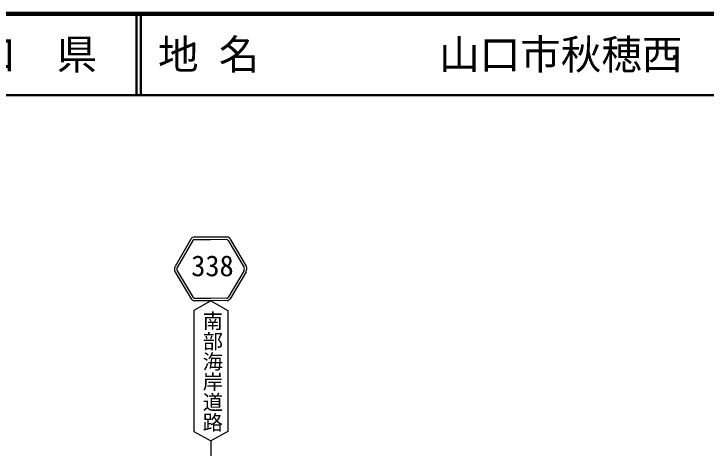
# Model space of a CAD drawing. Units: millimetres, scale not verified. Extents: x 40000 to 680000, y 20000 to 380000.
# Drawn here: x 352614 to 437942, y 326503 to 380000 of the extents above; entities that cross this region are included whole.
import ezdxf
from ezdxf.enums import TextEntityAlignment as Align

# ---------------------------------------------------------------- set-up
doc = ezdxf.new("R2010")
doc.units = ezdxf.units.MM
doc.header["$LTSCALE"] = 1000
for name, color, linetype, lineweight in [('M-STR-STRC', 7, 'Continuous', 25), ('M-TTL', 2, 'Continuous', 140), ('M-TTL-LINE', 7, 'Continuous', 50)]:
    doc.layers.add(name, color=color, linetype=linetype, lineweight=lineweight)
doc.layers.add('M-TTL-TXT', color=7, linetype='Continuous')
doc.styles.add('@ＭＳ ゴシック', font='')
doc.styles.add('ＭＳ ゴシック', font='')
doc.styles.get('@ＭＳ ゴシック').set_extended_font_data('@MS Gothic')
doc.styles.get('ＭＳ ゴシック').set_extended_font_data('MS Gothic')

msp = doc.modelspace()

# ---------------------------------------------------------------- linework, layer by layer
at = {"layer": 'M-STR-STRC'}
for p, q in [((374411, 352230), (372480, 348888)), ((374671, 352080), (372740, 348738)), ((379029, 352098), (380987, 348772)), ((379287, 352250), (381246, 348924)), ((372489, 348200), (374469, 344893)), ((372746, 348354), (374726, 345047)), ((380984, 348388), (379031, 345065)), ((381242, 348236), (379290, 344913)), ((376882, 327392), (376882, 324536))]:
    msp.add_line(p, q, dxfattribs=at)
for points in [[(378912, 352500), (376848, 352483), (374784, 352483)], [(378879, 352200), (376851, 352183), (374820, 352183)], [(378875, 344974), (376879, 344957), (374884, 344957)], [(376882, 344657), (374786, 343450), (374786, 328535), (376882, 327392)], [(378915, 344674), (376882, 344657), (374846, 344657)], [(376882, 344657), (378977, 343450), (378977, 328535), (376882, 327392)]]:
    msp.add_lwpolyline(points, dxfattribs=at)
for centre, radius, start, end in [((374801, 352057), 427, 92.29572, 156.02366), ((378899, 352074), 427, 24.44946, 88.1774), ((374841, 351993), 191, 96.53703, 152.95737), ((378859, 352010), 191, 27.51575, 83.93609), ((373107, 348552), 711, 151.80974, 209.66878), ((373107, 348552), 412, 151.80974, 209.66878), ((380621, 348583), 412, 330.80435, 28.66338), ((380621, 348583), 711, 330.80435, 28.66338), ((374959, 345259), 612, 216.76349, 259.34701), ((374895, 345160), 203, 214.0004, 273.155), ((378862, 345177), 203, 267.31812, 326.47272), ((378796, 345275), 612, 281.12611, 323.70964)]:
    msp.add_arc(centre, radius, start, end, dxfattribs=at)
at = {"layer": 'M-TTL'}
msp.add_line((680000, 380000), (40000, 380000), dxfattribs=at)
at = {"layer": 'M-TTL-LINE'}
for p, q in [((367750, 380000), (367750, 370000)), ((368250, 380000), (368250, 370000)), ((40000, 370000), (680000, 370000))]:
    msp.add_line(p, q, dxfattribs=at)

# ---------------------------------------------------------------- texts
at = {"layer": 'M-STR-STRC', "style": 'ＭＳ ゴシック'}
msp.add_text('338', height=2566, dxfattribs=at).set_placement((374474, 346909), align=Align.BOTTOM_LEFT)
at = {"layer": 'M-STR-STRC', "style": '@ＭＳ ゴシック'}
msp.add_text('南部海岸道路', height=1833, rotation=270, dxfattribs=at).set_placement((375639, 335939), align=Align.BOTTOM_CENTER)
at = {"layer": 'M-TTL-TXT', "style": 'ＭＳ ゴシック'}
msp.add_text('山\u3000口\u3000県', height=3666, dxfattribs=at).set_placement((350375, 375000), align=Align.MIDDLE_CENTER)
for s, p in [('地 名', (370380, 375000)), ('山口市秋穂西', (405024, 375000))]:
    msp.add_text(s, height=3666, dxfattribs=at).set_placement(p, align=Align.MIDDLE_LEFT)

doc.saveas('drawing.dxf')
